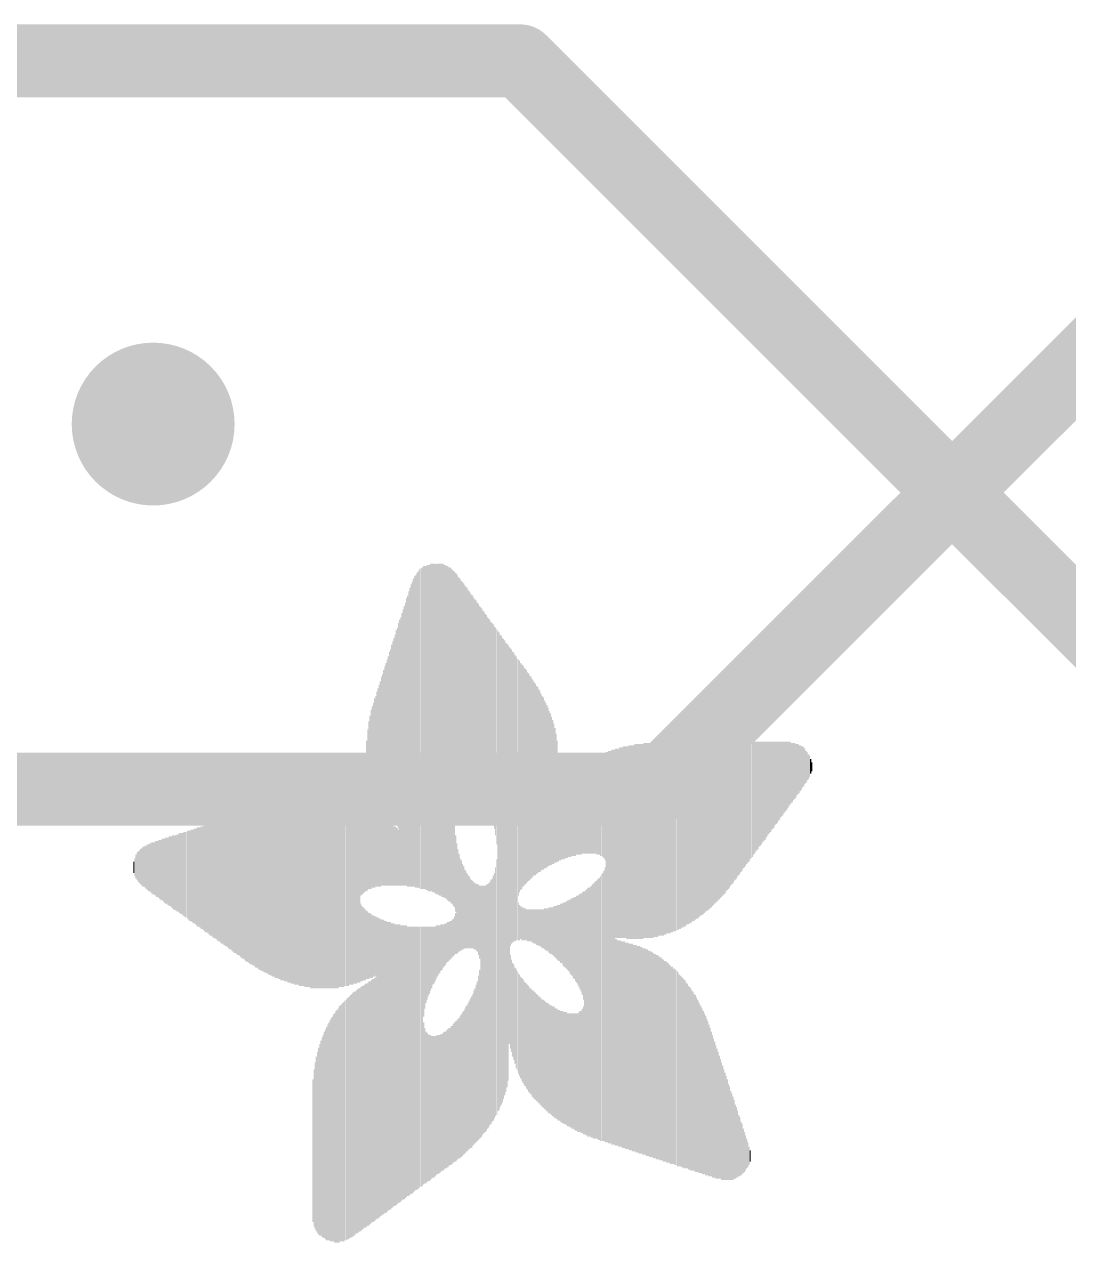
# Model space of a CAD drawing. Extents: x -11.1 to 62.6, y -8.5 to 38.4.
# Drawn here: x 26.46 to 32.27, y 0.52 to 7.3 of the extents above; entities that cross this region are included whole.
import ezdxf

# ---------------------------------------------------------------- set-up
doc = ezdxf.new("R2010")
doc.units = 0
for name, color, linetype in [('1', 12, 'CONTINUOUS'), ('16', 5, 'CONTINUOUS'), ('18', 110, 'CONTINUOUS'), ('21', 40, 'CONTINUOUS')]:
    doc.layers.add(name, color=color, linetype=linetype)

# ---------------------------------------------------------------- blocks, each defined once
blk = doc.blocks.new('RECT')
blk.add_solid([(-0.5, -0.5), (0.5, -0.5), (-0.5, 0.5), (0.5, 0.5)])
blk = doc.blocks.new('ROUNDV')
at = {"const_width": 0.5}
blk.add_lwpolyline([(0, -0.25, 1), (0, 0.25, 1), (0, -0.25)], format="xyb", dxfattribs=at)

msp = doc.modelspace()

# ---------------------------------------------------------------- linework, layer by layer
at = {"layer": '1', "const_width": 0.4064}
for points in [[(23.368, 7.1016), (29.2204, 7.1016)], [(29.2204, 7.1016), (33.274, 3.048)]]:
    msp.add_lwpolyline(points, dxfattribs=at)
at = {"layer": '1', "const_width": 0.2032}
for points in [[(29.2922, 7.1734, 1), (29.1486, 7.0298)], [(29.2204, 7, 1), (29.2204, 7.2032)]]:
    msp.add_lwpolyline(points, format="xyb", dxfattribs=at)
at = {"layer": '16', "const_width": 0.4064}
for points in [[(29.972, 3.048), (33.274, 6.35)], [(6.604, 3.048), (29.972, 3.048)]]:
    msp.add_lwpolyline(points, dxfattribs=at)
at = {"layer": '16', "const_width": 0.2032}
for points in [[(29.9002, 3.1198, 1), (30.0438, 2.9762)], [(29.972, 2.9464, 1), (29.972, 3.1496)]]:
    msp.add_lwpolyline(points, format="xyb", dxfattribs=at)

# ---------------------------------------------------------------- block references
at = {"layer": '18', "xscale": 0.9064, "yscale": 0.9064}
msp.add_blockref('ROUNDV', (27.178, 5.08), dxfattribs=at)
msp.add_blockref('ROUNDV', (27.178, 5.08), dxfattribs=at)
at = {"layer": '21', "rotation": 90}
for p, xscale, yscale in [((28.6639, 3.3845), 1.7843, 0.0064), ((28.6703, 3.3845), 1.7843, 0.0063), ((28.6766, 3.3878), 1.7907, 0.0064), ((28.683, 3.3909), 1.797, 0.0063), ((28.6893, 3.3909), 1.797, 0.0064), ((28.6957, 3.3877), 1.8034, 0.0063), ((28.702, 3.3909), 1.8098, 0.0064), ((28.7084, 3.3878), 1.8161, 0.0063), ((28.7147, 3.3878), 1.8161, 0.0064), ((28.7211, 3.3909), 1.8224, 0.0063), ((28.7274, 3.3909), 1.8224, 0.0064), ((28.7338, 3.3877), 1.8288, 0.0063), ((28.7401, 3.3877), 1.8288, 0.0064), ((28.7465, 3.3845), 1.8351, 0.0063), ((28.7528, 3.3845), 1.8351, 0.0064), ((28.7592, 3.3814), 1.8415, 0.0063), ((28.7655, 3.3814), 1.8415, 0.0064), ((28.7719, 3.3782), 1.8478, 0.0063), ((28.7782, 3.3782), 1.8478, 0.0064), ((28.7846, 3.375), 1.8542, 0.0063), ((28.7909, 3.375), 1.8542, 0.0064), ((28.7973, 3.3687), 1.8542, 0.0063), ((28.8036, 3.3687), 1.8542, 0.0064), ((28.81, 3.3623), 1.8542, 0.0063), ((28.8163, 3.3592), 1.8605, 0.0064), ((28.8227, 3.3528), 1.8606, 0.0063), ((28.829, 3.3528), 1.8606, 0.0064), ((28.8354, 3.3433), 1.8669, 0.0063), ((28.6258, 3.3624), 1.7145, 0.0064), ((28.6322, 3.3687), 1.7272, 0.0063), ((28.6385, 3.3687), 1.7399, 0.0064), ((28.6449, 3.375), 1.7526, 0.0063), ((28.6512, 3.3782), 1.759, 0.0064), ((28.6576, 3.3845), 1.7717, 0.0063), ((28.8417, 3.3401), 1.8606, 0.0064), ((28.8481, 3.3306), 1.8669, 0.0063), ((28.8544, 3.3243), 1.8669, 0.0064), ((28.8608, 3.5846), 1.3335, 0.0063), ((28.8671, 3.5973), 1.2954, 0.0064), ((28.8735, 3.6037), 1.2573, 0.0063), ((28.8798, 3.6068), 1.2382, 0.0064), ((28.8862, 3.6132), 1.2129, 0.0063), ((28.8925, 3.61), 1.1938, 0.0064), ((28.6004, 3.3274), 1.6446, 0.0064), ((28.6068, 3.337), 1.6637, 0.0063), ((28.6131, 3.3465), 1.6827, 0.0064), ((28.6195, 3.3528), 1.6954, 0.0063), ((28.8989, 3.6099), 1.1811, 0.0063), ((28.9052, 3.61), 1.1684, 0.0064), ((28.9116, 3.6068), 1.1494, 0.0063), ((28.9179, 3.6068), 1.1366, 0.0064), ((28.9243, 3.6037), 1.1303, 0.0063), ((28.9306, 3.6005), 1.1113, 0.0064), ((28.937, 3.5973), 1.1049, 0.0063), ((28.9433, 3.5909), 1.0922, 0.0064), ((28.5814, 3.2988), 1.5748, 0.0063), ((28.5877, 3.3115), 1.6002, 0.0064), ((28.5941, 3.3147), 1.6192, 0.0063), ((28.9497, 3.5846), 1.0922, 0.0063), ((28.956, 3.5814), 1.0858, 0.0064), ((28.9624, 3.5751), 1.0731, 0.0063), ((28.9687, 3.5687), 1.0732, 0.0064), ((28.9751, 3.5624), 1.0731, 0.0063), ((28.9814, 3.556), 1.0604, 0.0064), ((28.9878, 3.5497), 1.0605, 0.0063), ((28.556, 3.2576), 1.4923, 0.0063), ((28.5623, 3.2703), 1.5177, 0.0064), ((28.5687, 3.2797), 1.5367, 0.0063), ((28.575, 3.2893), 1.5558, 0.0064), ((28.9941, 3.5402), 1.0541, 0.0064), ((29.0005, 3.5338), 1.0541, 0.0063), ((29.0068, 3.5243), 1.0605, 0.0064), ((29.0132, 3.5148), 1.0541, 0.0063), ((29.0195, 3.5052), 1.0604, 0.0064), ((29.0259, 3.4957), 1.0541, 0.0063), ((29.0322, 3.4862), 1.0605, 0.0064), ((29.0386, 3.4735), 1.0605, 0.0063), ((28.5306, 3.3909), 1.0858, 0.0063), ((28.5369, 3.3941), 1.1049, 0.0064), ((28.5433, 3.4004), 1.143, 0.0063), ((28.5496, 3.2512), 1.4796, 0.0064), ((29.0449, 3.4639), 1.0668, 0.0064), ((29.0513, 3.4513), 1.0795, 0.0063), ((29.0576, 3.4354), 1.0859, 0.0064), ((29.064, 3.4226), 1.0985, 0.0063), ((29.0703, 3.4068), 1.1176, 0.0064), ((29.0767, 3.3909), 1.124, 0.0063), ((29.083, 3.3687), 1.1557, 0.0064), ((29.0894, 3.3401), 1.2002, 0.0063), ((28.5115, 3.3719), 0.9969, 0.0064), ((28.5179, 3.3751), 1.0287, 0.0063), ((28.5242, 3.3814), 1.0541, 0.0064), ((29.0957, 2.5908), 2.6734, 0.0064), ((29.1021, 2.5908), 2.6606, 0.0063), ((29.1084, 2.5939), 2.6289, 0.0064), ((29.1148, 2.5972), 2.6099, 0.0063), ((29.1211, 2.5972), 2.5845, 0.0064), ((29.1275, 2.6035), 2.559, 0.0063), ((29.1338, 2.6099), 2.5337, 0.0064), ((28.4925, 3.3528), 0.9208, 0.0063), ((28.4988, 3.356), 0.9398, 0.0064), ((28.5052, 3.3655), 0.9716, 0.0063), ((29.1402, 2.6131), 2.5019, 0.0063), ((29.1465, 2.6225), 2.4701, 0.0064), ((29.1529, 2.6385), 2.4257, 0.0063), ((29.1592, 2.7337), 2.2098, 0.0064), ((29.1655, 3.0036), 1.6573, 0.0063), ((29.1719, 3.0068), 1.6383, 0.0064), ((29.1783, 3.0036), 1.6193, 0.0063), ((29.1846, 3.0036), 1.6065, 0.0064), ((28.4671, 3.3306), 0.8001, 0.0063), ((28.4734, 3.3338), 0.8319, 0.0064), ((28.4798, 3.3401), 0.8572, 0.0063), ((28.4861, 3.3465), 0.8827, 0.0064), ((29.191, 2.9972), 1.5938, 0.0063), ((29.1973, 2.9972), 1.5812, 0.0064), ((29.2036, 2.9909), 1.5685, 0.0063), ((29.21, 3.1115), 1.3144, 0.0064), ((29.2164, 3.1179), 1.2891, 0.0063), ((29.2227, 3.1179), 1.2637, 0.0064), ((29.2291, 3.1179), 1.2509, 0.0063), ((29.2354, 3.1211), 1.2319, 0.0064), ((28.448, 3.3147), 0.7176, 0.0064), ((28.4544, 3.3179), 0.7366, 0.0063), ((28.4607, 3.3243), 0.7747, 0.0064), ((29.2417, 3.1179), 1.2129, 0.0063), ((29.2481, 3.1179), 1.2001, 0.0064), ((29.2545, 3.1179), 1.1875, 0.0063), ((29.2608, 3.1147), 1.1684, 0.0064), ((29.2672, 3.1147), 1.1557, 0.0063), ((29.2735, 3.1115), 1.1366, 0.0064), ((29.2798, 3.1115), 1.124, 0.0063), ((28.429, 3.302), 0.616, 0.0063), ((28.4353, 3.3052), 0.6477, 0.0064), ((28.4417, 3.3084), 0.6795, 0.0063), ((29.2862, 3.1084), 1.1049, 0.0064), ((29.2926, 3.1083), 1.0922, 0.0063), ((29.2989, 3.1052), 1.0731, 0.0064), ((29.3053, 3.102), 1.0668, 0.0063), ((29.3116, 3.0988), 1.0478, 0.0064), ((29.3179, 3.0988), 1.035, 0.0063), ((29.3243, 3.0956), 1.016, 0.0064), ((28.4036, 3.2893), 0.4762, 0.0063), ((28.4099, 3.2925), 0.5207, 0.0064), ((28.4163, 3.2925), 0.5461, 0.0063), ((28.4226, 3.2957), 0.5905, 0.0064), ((29.3307, 3.0893), 1.0033, 0.0063), ((29.337, 3.0861), 0.9842, 0.0064), ((29.3434, 3.0829), 0.9652, 0.0063), ((29.3497, 3.0798), 0.9589, 0.0064), ((29.356, 3.0734), 0.9334, 0.0063), ((29.3624, 3.0671), 0.9207, 0.0064), ((28.3909, 3.2861), 0.4064, 0.0063), ((28.3972, 3.2862), 0.4445, 0.0064), ((29.3688, 3.2449), 0.5397, 0.0063), ((29.3751, 3.2449), 0.5143, 0.0064), ((29.3815, 3.2417), 0.4826, 0.0063), ((29.3878, 3.2449), 0.4509, 0.0064), ((28.3782, 3.2797), 0.2921, 0.0063), ((28.3845, 3.283), 0.3493, 0.0064), ((29.3941, 3.2449), 0.4127, 0.0063), ((29.4005, 3.2449), 0.3747, 0.0064), ((29.4069, 3.2449), 0.3365, 0.0063), ((28.3718, 3.2766), 0.2096, 0.0064), ((29.4132, 3.2417), 0.2921, 0.0064), ((29.4196, 3.2385), 0.235, 0.0063), ((28.3655, 3.2734), 0.0889, 0.0063), ((29.4259, 3.2385), 0.1588, 0.0064), ((29.7117, 2.1685), 2.1844, 0.0063), ((29.718, 2.1685), 2.1844, 0.0064), ((29.7244, 2.1685), 2.1844, 0.0063), ((29.7307, 2.1686), 2.1971, 0.0064), ((29.737, 2.1686), 2.1971, 0.0063), ((29.7434, 2.1686), 2.1971, 0.0064), ((29.7498, 2.7464), 1.0541, 0.0063), ((29.7561, 2.7464), 1.0541, 0.0064), ((29.7625, 2.7464), 1.0541, 0.0063), ((29.7688, 2.7464), 1.0541, 0.0064), ((29.7752, 2.7496), 1.0605, 0.0063), ((29.7815, 2.7496), 1.0605, 0.0064), ((29.7879, 2.7496), 1.0605, 0.0063), ((29.7942, 2.7527), 1.0668, 0.0064), ((29.8006, 2.7527), 1.0668, 0.0063), ((29.8069, 2.7527), 1.0668, 0.0064), ((29.8133, 2.7496), 1.0731, 0.0063), ((29.8196, 2.7496), 1.0731, 0.0064), ((29.826, 2.7528), 1.0795, 0.0063), ((29.8323, 2.7528), 1.0795, 0.0064), ((29.8387, 2.7528), 1.0795, 0.0063), ((29.845, 2.7528), 1.0795, 0.0064), ((29.8514, 2.7528), 1.0795, 0.0063), ((29.8577, 2.7559), 1.0858, 0.0064), ((29.8641, 2.7559), 1.0858, 0.0063), ((29.8704, 2.7559), 1.0858, 0.0064), ((29.8768, 2.7559), 1.0858, 0.0063), ((29.8831, 2.7559), 1.0858, 0.0064), ((29.8895, 2.7559), 1.0858, 0.0063), ((29.8958, 2.7559), 1.0858, 0.0064), ((29.9022, 2.7559), 1.0858, 0.0063), ((29.9085, 2.7623), 1.0859, 0.0064), ((29.9149, 2.7623), 1.0859, 0.0063), ((29.9212, 2.7623), 1.0859, 0.0064), ((29.9276, 2.7623), 1.0859, 0.0063), ((29.9339, 2.7623), 1.0859, 0.0064), ((29.9403, 2.7623), 1.0859, 0.0063), ((29.9466, 2.7623), 1.0859, 0.0064), ((29.953, 2.7623), 1.0859, 0.0063), ((29.9593, 2.7623), 1.0859, 0.0064), ((29.9657, 2.7654), 1.0795, 0.0063), ((29.972, 2.7654), 1.0795, 0.0064), ((29.9784, 2.7686), 1.0858, 0.0063), ((29.9847, 2.7686), 1.0858, 0.0064), ((29.9911, 2.7717), 1.0795, 0.0063), ((29.9974, 2.7717), 1.0795, 0.0064), ((30.0038, 2.7717), 1.0795, 0.0063), ((30.0101, 2.7717), 1.0795, 0.0064), ((30.0165, 2.7717), 1.0795, 0.0063), ((30.0228, 2.775), 1.0731, 0.0064), ((30.0292, 2.775), 1.0731, 0.0063), ((30.0355, 2.7781), 1.0668, 0.0064), ((30.0419, 2.7781), 1.0668, 0.0063), ((30.0482, 2.7781), 1.0668, 0.0064), ((30.0546, 2.7781), 1.0668, 0.0063), ((30.0609, 2.7813), 1.0604, 0.0064), ((30.0673, 2.7813), 1.0604, 0.0063), ((30.0736, 2.7845), 1.0541, 0.0064), ((30.08, 2.7845), 1.0541, 0.0063), ((30.0863, 2.7845), 1.0541, 0.0064), ((30.0927, 2.7877), 1.0477, 0.0063), ((30.099, 2.7877), 1.0477, 0.0064), ((30.1054, 2.7908), 1.0414, 0.0063), ((30.1117, 2.7908), 1.0414, 0.0064), ((30.1181, 2.794), 1.035, 0.0063), ((30.1244, 2.794), 1.035, 0.0064), ((30.1308, 2.7972), 1.0287, 0.0063), ((30.1371, 2.7972), 1.0287, 0.0064), ((30.1435, 2.8004), 1.0223, 0.0063), ((30.1498, 2.8035), 1.016, 0.0064), ((30.1562, 2.8035), 1.016, 0.0063), ((30.1625, 2.8067), 1.0096, 0.0064), ((30.1689, 2.8067), 1.0096, 0.0063), ((30.1752, 2.8098), 1.0033, 0.0064), ((30.1816, 2.8131), 0.9969, 0.0063), ((30.1879, 2.8131), 0.9969, 0.0064), ((30.1943, 2.8162), 0.9906, 0.0063), ((30.2006, 2.8194), 0.9842, 0.0064), ((30.207, 2.8194), 0.9842, 0.0063), ((30.2133, 2.8226), 0.9779, 0.0064), ((30.2197, 2.8258), 0.9715, 0.0063), ((30.226, 2.8289), 0.9652, 0.0064), ((30.2324, 2.8289), 0.9652, 0.0063), ((30.2387, 2.8321), 0.9588, 0.0064), ((30.2451, 2.8353), 0.9525, 0.0063), ((30.2514, 2.8384), 0.9461, 0.0064), ((30.2578, 2.8416), 0.9398, 0.0063), ((30.2641, 2.8416), 0.9398, 0.0064), ((30.2705, 2.8448), 0.9334, 0.0063), ((30.2768, 2.8479), 0.9271, 0.0064), ((30.2832, 2.8512), 0.9207, 0.0063), ((30.2895, 2.8543), 0.9144, 0.0064), ((30.2959, 2.8575), 0.908, 0.0063), ((30.3022, 2.8607), 0.9017, 0.0064), ((30.3086, 2.8639), 0.8953, 0.0063), ((30.3149, 2.867), 0.889, 0.0064), ((30.3213, 2.8702), 0.8826, 0.0063), ((30.3276, 2.8734), 0.8763, 0.0064), ((30.334, 2.8765), 0.8699, 0.0063), ((30.3403, 2.8797), 0.8636, 0.0064), ((30.3467, 2.8829), 0.8572, 0.0063), ((30.353, 2.8861), 0.8509, 0.0064), ((30.3594, 2.8893), 0.8445, 0.0063), ((30.3657, 2.8956), 0.8318, 0.0064), ((30.3721, 2.8988), 0.8255, 0.0063), ((30.3784, 2.902), 0.8191, 0.0064), ((30.3848, 2.9051), 0.8128, 0.0063), ((30.3911, 2.9115), 0.8001, 0.0064), ((30.3975, 2.9146), 0.7937, 0.0063), ((30.4038, 2.9178), 0.7874, 0.0064), ((30.4102, 2.9242), 0.7747, 0.0063), ((30.4165, 2.9274), 0.7683, 0.0064), ((30.4229, 2.9305), 0.762, 0.0063), ((30.4292, 2.9369), 0.7493, 0.0064), ((30.4356, 2.9401), 0.7429, 0.0063), ((30.4419, 2.9432), 0.7366, 0.0064), ((30.4483, 2.9496), 0.7239, 0.0063), ((30.4546, 2.9527), 0.7175, 0.0064), ((30.461, 2.9591), 0.7048, 0.0063), ((30.4673, 2.9623), 0.6985, 0.0064), ((30.4737, 2.9655), 0.6921, 0.0063), ((30.48, 2.9718), 0.6794, 0.0064), ((30.4864, 2.975), 0.6731, 0.0063), ((30.4927, 2.9782), 0.6667, 0.0064), ((30.4991, 2.9845), 0.654, 0.0063), ((30.5054, 2.9877), 0.6477, 0.0064), ((30.5118, 2.9909), 0.6413, 0.0063), ((30.5181, 2.9972), 0.6286, 0.0064), ((30.5245, 3.0004), 0.6223, 0.0063), ((30.5308, 3.0067), 0.6096, 0.0064), ((30.5372, 3.0099), 0.6032, 0.0063), ((30.5435, 3.0131), 0.5969, 0.0064), ((30.5499, 3.0194), 0.5842, 0.0063), ((30.5562, 3.0226), 0.5778, 0.0064), ((30.5626, 3.0257), 0.5715, 0.0063), ((30.5689, 3.0321), 0.5588, 0.0064), ((30.5753, 3.0353), 0.5524, 0.0063), ((30.5816, 3.0385), 0.5461, 0.0064), ((30.588, 3.0448), 0.5334, 0.0063), ((30.5943, 3.048), 0.527, 0.0064), ((30.6007, 3.0544), 0.5143, 0.0063), ((30.607, 3.0575), 0.508, 0.0064), ((30.6134, 3.0607), 0.5016, 0.0063), ((30.6197, 3.0671), 0.4889, 0.0064), ((30.6261, 3.0702), 0.4826, 0.0063), ((30.6324, 3.0734), 0.4762, 0.0064), ((30.6388, 3.0798), 0.4635, 0.0063), ((30.6451, 3.0829), 0.4572, 0.0064), ((30.6515, 3.0861), 0.4508, 0.0063), ((30.6578, 3.0925), 0.4381, 0.0064), ((30.6642, 3.0956), 0.4318, 0.0063), ((30.6705, 3.1019), 0.4191, 0.0064), ((30.6769, 3.1052), 0.4127, 0.0063), ((30.6832, 3.1083), 0.4064, 0.0064), ((30.6896, 3.1147), 0.3937, 0.0063), ((30.6959, 3.1179), 0.3873, 0.0064), ((30.7023, 3.121), 0.381, 0.0063), ((30.7086, 3.1274), 0.3683, 0.0064), ((30.715, 3.1305), 0.3619, 0.0063), ((30.7213, 3.1369), 0.3492, 0.0064), ((30.7277, 3.1369), 0.3366, 0.0063), ((30.734, 3.1401), 0.3302, 0.0064), ((30.7404, 3.1465), 0.3175, 0.0063), ((30.7467, 3.1496), 0.3112, 0.0064), ((30.7531, 3.1496), 0.2984, 0.0063), ((30.7594, 3.156), 0.2857, 0.0064), ((30.7658, 3.1591), 0.2794, 0.0063), ((30.7721, 3.1592), 0.2667, 0.0064), ((30.7785, 3.1655), 0.254, 0.0063), ((30.7848, 3.1655), 0.2413, 0.0064), ((30.7912, 3.1718), 0.2286, 0.0063), ((30.7975, 3.1719), 0.2159, 0.0064), ((30.8039, 3.175), 0.1968, 0.0063), ((30.8102, 3.1718), 0.1778, 0.0064), ((29.572, 2.9401), 0.5017, 0.0063), ((29.5783, 2.9401), 0.5017, 0.0064), ((29.5846, 2.9432), 0.508, 0.0063), ((29.591, 2.9432), 0.508, 0.0064), ((29.5974, 2.9464), 0.5144, 0.0063), ((29.6037, 2.9496), 0.5207, 0.0064), ((29.6101, 2.9496), 0.5207, 0.0063), ((29.6164, 2.9527), 0.5271, 0.0064), ((29.6227, 2.9527), 0.5271, 0.0063), ((29.6291, 2.9559), 0.5334, 0.0064), ((29.6355, 2.9559), 0.5334, 0.0063), ((29.6418, 2.9591), 0.5398, 0.0064), ((29.6482, 2.956), 0.5461, 0.0063), ((29.6545, 2.9591), 0.5524, 0.0064), ((29.6608, 2.9591), 0.5524, 0.0063), ((29.6672, 2.9591), 0.5652, 0.0064), ((29.6736, 2.9591), 0.5652, 0.0063), ((29.6799, 2.9591), 0.5778, 0.0064), ((29.6863, 2.9559), 0.5842, 0.0063), ((29.6926, 2.9496), 0.5969, 0.0064), ((29.6989, 2.1686), 2.1717, 0.0063), ((29.7053, 2.1686), 2.1717, 0.0064), ((30.8166, 3.175), 0.1588, 0.0063), ((30.8229, 3.1719), 0.1397, 0.0064), ((30.8293, 3.175), 0.1206, 0.0063), ((30.8356, 3.175), 0.0826, 0.0064), ((30.842, 3.1718), 0.0508, 0.0063), ((29.4894, 2.8956), 0.4508, 0.0064), ((29.4958, 2.8988), 0.4572, 0.0063), ((29.5021, 2.902), 0.4635, 0.0064), ((29.5084, 2.9083), 0.4636, 0.0063), ((29.5148, 2.9115), 0.4699, 0.0064), ((29.5212, 2.9115), 0.4699, 0.0063), ((29.5275, 2.9146), 0.4763, 0.0064), ((29.5339, 2.921), 0.4762, 0.0063), ((29.5402, 2.9242), 0.4826, 0.0064), ((29.5465, 2.9274), 0.4889, 0.0063), ((29.5529, 2.9274), 0.4889, 0.0064), ((29.5593, 2.9306), 0.4953, 0.0063), ((29.5656, 2.9369), 0.4953, 0.0064), ((29.4386, 2.8543), 0.4064, 0.0064), ((29.445, 2.8607), 0.4191, 0.0063), ((29.4513, 2.8671), 0.4191, 0.0064), ((29.4577, 2.8702), 0.4254, 0.0063), ((29.464, 2.8734), 0.4318, 0.0064), ((29.4703, 2.8829), 0.4382, 0.0063), ((29.4767, 2.8861), 0.4445, 0.0064), ((29.4831, 2.8893), 0.4509, 0.0063), ((27.9146, 2.4829), 1.0097, 0.0064), ((27.921, 2.4829), 1.0097, 0.0063), ((27.9273, 2.4797), 1.016, 0.0064), ((27.9337, 2.4797), 1.016, 0.0063), ((27.94, 2.4797), 1.016, 0.0064), ((27.9464, 2.4796), 1.0287, 0.0063), ((27.9527, 2.4796), 1.0287, 0.0064), ((27.9591, 2.4796), 1.0287, 0.0063), ((27.9654, 2.4765), 1.035, 0.0064), ((27.9718, 2.4765), 1.035, 0.0063), ((27.9781, 2.4765), 1.035, 0.0064), ((27.9845, 2.4797), 1.0414, 0.0063), ((27.9908, 2.4765), 1.0478, 0.0064), ((27.9972, 2.4765), 1.0478, 0.0063), ((28.0035, 2.4765), 1.0478, 0.0064), ((28.0099, 2.4765), 1.0478, 0.0063), ((28.0162, 2.4765), 1.0478, 0.0064), ((28.0226, 2.4733), 1.0541, 0.0063), ((28.0289, 2.4733), 1.0541, 0.0064), ((28.0353, 2.4733), 1.0541, 0.0063), ((28.0416, 2.4733), 1.0541, 0.0064), ((28.048, 2.4733), 1.0541, 0.0063), ((28.0543, 2.4733), 1.0668, 0.0064), ((28.0607, 2.4733), 1.0668, 0.0063), ((28.067, 2.4733), 1.0668, 0.0064), ((28.0734, 2.4733), 1.0668, 0.0063), ((28.0797, 2.4733), 1.0668, 0.0064), ((28.0861, 2.4733), 1.0668, 0.0063), ((28.0924, 2.4733), 1.0668, 0.0064), ((28.0988, 2.4733), 1.0668, 0.0063), ((28.1051, 2.4733), 1.0668, 0.0064), ((28.1115, 2.4733), 1.0668, 0.0063), ((28.1178, 2.4733), 1.0668, 0.0064), ((28.1242, 2.4733), 1.0668, 0.0063), ((28.1305, 2.4733), 1.0668, 0.0064), ((28.1369, 2.4733), 1.0668, 0.0063), ((28.1432, 2.4702), 1.0605, 0.0064), ((28.1496, 2.4702), 1.0605, 0.0063), ((28.1559, 2.4702), 1.0605, 0.0064), ((28.1623, 2.4702), 1.0605, 0.0063), ((28.1686, 2.4702), 1.0605, 0.0064), ((28.175, 2.4702), 1.0605, 0.0063), ((28.1813, 2.4702), 1.0605, 0.0064), ((28.1877, 2.4702), 1.0605, 0.0063), ((28.194, 2.4702), 1.0605, 0.0064), ((28.2004, 2.4702), 1.0605, 0.0063), ((28.2067, 2.467), 1.0541, 0.0064), ((28.2131, 2.4702), 1.0477, 0.0063), ((28.2194, 2.4702), 1.0477, 0.0064), ((28.2258, 2.4702), 1.0477, 0.0063), ((28.2321, 2.4702), 1.0477, 0.0064), ((28.2385, 2.467), 1.0414, 0.0063), ((28.2448, 2.4702), 1.0351, 0.0064), ((28.2512, 2.4702), 1.0351, 0.0063), ((28.2575, 2.4702), 1.0351, 0.0064), ((29.3878, 2.8067), 0.362, 0.0064), ((29.3941, 2.8098), 0.3683, 0.0063), ((29.4005, 2.8194), 0.3746, 0.0064), ((29.4069, 2.8226), 0.381, 0.0063), ((29.4132, 2.8321), 0.3874, 0.0064), ((29.4196, 2.8353), 0.3937, 0.0063), ((29.4259, 2.8417), 0.3937, 0.0064), ((29.4322, 2.848), 0.4064, 0.0063), ((27.686, 2.5083), 0.8191, 0.0064), ((27.6924, 2.5051), 0.8255, 0.0063), ((27.6987, 2.5019), 0.8318, 0.0064), ((27.705, 2.5051), 0.8382, 0.0063), ((27.7114, 2.5019), 0.8446, 0.0064), ((27.7178, 2.4988), 0.8509, 0.0063), ((27.7241, 2.5019), 0.8572, 0.0064), ((27.7305, 2.4987), 0.8636, 0.0063), ((27.7368, 2.4987), 0.8636, 0.0064), ((27.7431, 2.4988), 0.8763, 0.0063), ((27.7495, 2.4956), 0.8827, 0.0064), ((27.7559, 2.4956), 0.8827, 0.0063), ((27.7622, 2.4956), 0.8953, 0.0064), ((27.7686, 2.4924), 0.9017, 0.0063), ((27.7749, 2.4924), 0.9017, 0.0064), ((27.7813, 2.4924), 0.9144, 0.0063), ((27.7876, 2.4924), 0.9144, 0.0064), ((27.794, 2.4892), 0.9208, 0.0063), ((27.8003, 2.4924), 0.9271, 0.0064), ((27.8067, 2.4892), 0.9334, 0.0063), ((27.813, 2.4892), 0.9334, 0.0064), ((27.8194, 2.486), 0.9398, 0.0063), ((27.8257, 2.4892), 0.9462, 0.0064), ((27.8321, 2.4861), 0.9525, 0.0063), ((27.8384, 2.4892), 0.9588, 0.0064), ((27.8448, 2.486), 0.9652, 0.0063), ((27.8511, 2.486), 0.9652, 0.0064), ((27.8575, 2.4829), 0.9715, 0.0063), ((27.8638, 2.4861), 0.9779, 0.0064), ((27.8702, 2.4861), 0.9779, 0.0063), ((27.8765, 2.4829), 0.9843, 0.0064), ((27.8829, 2.486), 0.9906, 0.0063), ((27.8892, 2.4829), 0.9969, 0.0064), ((27.8956, 2.4829), 0.9969, 0.0063), ((27.9019, 2.4829), 0.9969, 0.0064), ((27.9083, 2.4796), 1.0033, 0.0063), ((28.2639, 2.467), 1.0287, 0.0063), ((28.2702, 2.4702), 1.0223, 0.0064), ((28.2766, 2.4702), 1.0223, 0.0063), ((28.2829, 2.4702), 1.0223, 0.0064), ((28.2893, 2.467), 1.016, 0.0063), ((28.2956, 2.4702), 1.0097, 0.0064), ((28.302, 2.4702), 1.0097, 0.0063), ((28.3083, 2.467), 1.0033, 0.0064), ((28.3147, 2.4702), 0.9969, 0.0063), ((28.321, 2.4702), 0.9969, 0.0064), ((28.3274, 2.467), 0.9906, 0.0063), ((28.3337, 2.7083), 0.508, 0.0064), ((28.3401, 2.7083), 0.4953, 0.0063), ((28.3464, 2.7115), 0.4889, 0.0064), ((28.3528, 2.7146), 0.4826, 0.0063), ((28.3591, 2.7147), 0.4699, 0.0064), ((28.3655, 2.7147), 0.4699, 0.0063), ((28.3718, 2.7146), 0.4572, 0.0064), ((28.3782, 2.7178), 0.4508, 0.0063), ((28.3845, 2.7147), 0.4445, 0.0064), ((28.3909, 2.7147), 0.4445, 0.0063), ((28.3972, 2.7146), 0.4318, 0.0064), ((28.4036, 2.7146), 0.4318, 0.0063), ((28.4099, 2.7115), 0.4255, 0.0064), ((28.4163, 2.7115), 0.4127, 0.0063), ((28.4226, 2.7115), 0.4127, 0.0064), ((29.3688, 2.7845), 0.3429, 0.0063), ((29.3751, 2.7909), 0.3429, 0.0064), ((29.3815, 2.7972), 0.3556, 0.0063), ((27.4638, 2.5527), 0.5906, 0.0063), ((27.4828, 2.5495), 0.6096, 0.0064), ((27.4892, 2.5464), 0.6159, 0.0063), ((27.4955, 2.5432), 0.6223, 0.0064), ((27.5019, 2.5464), 0.6287, 0.0063), ((27.5082, 2.5432), 0.635, 0.0064), ((27.5145, 2.54), 0.6414, 0.0063), ((27.5209, 2.54), 0.6414, 0.0064), ((27.5273, 2.54), 0.654, 0.0063), ((27.5336, 2.5368), 0.6604, 0.0064), ((27.54, 2.5337), 0.6667, 0.0063), ((27.5463, 2.5369), 0.6731, 0.0064), ((27.5526, 2.5337), 0.6795, 0.0063), ((27.559, 2.5305), 0.6858, 0.0064), ((27.5654, 2.5337), 0.6921, 0.0063), ((27.5717, 2.5305), 0.6985, 0.0064), ((27.5781, 2.5273), 0.7048, 0.0063), ((27.5844, 2.5305), 0.7112, 0.0064), ((27.5907, 2.5273), 0.7176, 0.0063), ((27.5971, 2.5242), 0.7239, 0.0064), ((27.6035, 2.5241), 0.7366, 0.0063), ((27.6098, 2.5241), 0.7366, 0.0064), ((27.6162, 2.521), 0.7429, 0.0063), ((27.6225, 2.521), 0.7557, 0.0064), ((27.6288, 2.5178), 0.762, 0.0063), ((27.6352, 2.5178), 0.762, 0.0064), ((27.6416, 2.5146), 0.7684, 0.0063), ((27.6479, 2.5146), 0.781, 0.0064), ((27.6543, 2.5146), 0.781, 0.0063), ((27.6606, 2.5146), 0.7938, 0.0064), ((27.6669, 2.5114), 0.8001, 0.0063), ((27.6733, 2.5083), 0.8065, 0.0064), ((27.6797, 2.5083), 0.8065, 0.0063), ((28.429, 2.7083), 0.4064, 0.0063), ((28.4353, 2.7051), 0.4, 0.0064), ((28.4417, 2.7051), 0.4, 0.0063), ((28.448, 2.7051), 0.3874, 0.0064), ((28.4544, 2.7019), 0.381, 0.0063), ((28.4607, 2.6987), 0.3747, 0.0064), ((28.4671, 2.6987), 0.3747, 0.0063), ((28.4734, 2.6956), 0.3683, 0.0064), ((28.4798, 2.6924), 0.362, 0.0063), ((28.4861, 2.6892), 0.3556, 0.0064), ((28.4925, 2.6892), 0.3556, 0.0063), ((28.4988, 2.6861), 0.3493, 0.0064), ((28.5052, 2.6829), 0.3429, 0.0063), ((28.5115, 2.6797), 0.3366, 0.0064), ((27.2669, 2.5908), 0.3874, 0.0064), ((27.2733, 2.5908), 0.3874, 0.0063), ((27.2796, 2.5877), 0.3937, 0.0064), ((27.2859, 2.5876), 0.4064, 0.0063), ((27.2923, 2.5844), 0.4127, 0.0064), ((27.2987, 2.5844), 0.4127, 0.0063), ((27.305, 2.5813), 0.4191, 0.0064), ((27.3114, 2.5813), 0.4318, 0.0063), ((27.3177, 2.5813), 0.4318, 0.0064), ((27.324, 2.5813), 0.4445, 0.0063), ((27.3304, 2.5781), 0.4508, 0.0064), ((27.3368, 2.5781), 0.4508, 0.0063), ((27.3431, 2.5749), 0.4572, 0.0064), ((27.3495, 2.575), 0.4699, 0.0063), ((27.3558, 2.5718), 0.4763, 0.0064), ((27.3621, 2.5718), 0.4763, 0.0063), ((27.3685, 2.5718), 0.4889, 0.0064), ((27.3749, 2.5686), 0.4953, 0.0063), ((27.3812, 2.5654), 0.5016, 0.0064), ((27.3876, 2.5686), 0.508, 0.0063), ((27.3939, 2.5654), 0.5144, 0.0064), ((27.4002, 2.5623), 0.5207, 0.0063), ((27.4066, 2.5654), 0.527, 0.0064), ((27.413, 2.5622), 0.5334, 0.0063), ((27.4193, 2.5591), 0.5397, 0.0064), ((27.4257, 2.5591), 0.5525, 0.0063), ((27.432, 2.5591), 0.5525, 0.0064), ((27.4383, 2.5559), 0.5588, 0.0063), ((27.4447, 2.5558), 0.5715, 0.0064), ((27.4511, 2.5558), 0.5715, 0.0063), ((27.4574, 2.5527), 0.5778, 0.0064), ((27.4701, 2.5495), 0.5969, 0.0064), ((27.4764, 2.5495), 0.5969, 0.0063), ((28.5179, 2.6765), 0.3302, 0.0063), ((28.5242, 2.6765), 0.3302, 0.0064), ((28.5306, 2.6734), 0.3239, 0.0063), ((28.5369, 2.6702), 0.3175, 0.0064), ((28.5433, 2.667), 0.3112, 0.0063), ((28.8608, 2.5781), 0.4254, 0.0063), ((27.1082, 2.6162), 0.1968, 0.0063), ((27.1145, 2.6162), 0.2096, 0.0064), ((27.1209, 2.6162), 0.2222, 0.0063), ((27.1272, 2.6162), 0.2222, 0.0064), ((27.1335, 2.6162), 0.235, 0.0063), ((27.1399, 2.6131), 0.2413, 0.0064), ((27.1463, 2.613), 0.254, 0.0063), ((27.1526, 2.6099), 0.2603, 0.0064), ((27.159, 2.6131), 0.2667, 0.0063), ((27.1653, 2.6099), 0.2731, 0.0064), ((27.1716, 2.6099), 0.2857, 0.0063), ((27.178, 2.6067), 0.2921, 0.0064), ((27.1844, 2.6067), 0.2921, 0.0063), ((27.1907, 2.6067), 0.3048, 0.0064), ((27.1971, 2.6035), 0.3112, 0.0063), ((27.2034, 2.6035), 0.3112, 0.0064), ((27.2097, 2.6035), 0.3238, 0.0063), ((27.2161, 2.6003), 0.3302, 0.0064), ((27.2225, 2.5972), 0.3365, 0.0063), ((27.2288, 2.6004), 0.3429, 0.0064), ((27.2352, 2.5972), 0.3493, 0.0063), ((27.2415, 2.594), 0.3556, 0.0064), ((27.2478, 2.5939), 0.3683, 0.0063), ((27.2542, 2.5939), 0.3683, 0.0064), ((27.2606, 2.5908), 0.3746, 0.0063), ((28.8671, 2.4384), 0.616, 0.0064), ((28.8735, 2.4257), 0.5778, 0.0063), ((27.0701, 2.6131), 0.0635, 0.0063), ((27.0764, 2.613), 0.1016, 0.0064), ((27.0828, 2.6162), 0.1334, 0.0063), ((27.0891, 2.6194), 0.1524, 0.0064), ((27.0954, 2.6162), 0.1714, 0.0063), ((27.1018, 2.6162), 0.1842, 0.0064), ((28.8798, 2.4162), 0.5461, 0.0064), ((28.8862, 2.4066), 0.5143, 0.0063), ((28.8925, 2.4003), 0.5016, 0.0064), ((29.0894, 1.9463), 1.4224, 0.0063), ((28.8989, 2.394), 0.4763, 0.0063), ((28.9052, 2.3876), 0.4636, 0.0064), ((28.9116, 2.3813), 0.4381, 0.0063), ((28.9179, 2.3781), 0.4318, 0.0064), ((28.9243, 2.3718), 0.4191, 0.0063), ((29.0767, 1.8987), 1.3653, 0.0063), ((29.083, 1.9209), 1.3843, 0.0064), ((29.6799, 1.8352), 1.4923, 0.0064), ((29.6863, 1.8415), 1.505, 0.0063), ((29.6926, 1.8478), 1.5303, 0.0064), ((28.9306, 2.3654), 0.4064, 0.0064), ((28.937, 2.3622), 0.4, 0.0063), ((28.9433, 2.3559), 0.3873, 0.0064), ((28.9497, 2.3527), 0.381, 0.0063), ((28.956, 2.3495), 0.3746, 0.0064), ((28.9624, 2.3432), 0.3747, 0.0063), ((28.9687, 2.3399), 0.3683, 0.0064), ((28.9751, 2.3368), 0.3746, 0.0063), ((28.9814, 2.3304), 0.3747, 0.0064), ((28.9878, 2.321), 0.3937, 0.0063), ((28.9941, 2.3082), 0.4064, 0.0064), ((29.0005, 1.8098), 1.4033, 0.0063), ((29.0068, 1.8129), 1.397, 0.0064), ((29.0132, 1.8193), 1.3843, 0.0063), ((29.0195, 1.8225), 1.3779, 0.0064), ((29.0259, 1.8256), 1.3716, 0.0063), ((29.0322, 1.832), 1.3716, 0.0064), ((29.0386, 1.8384), 1.3589, 0.0063), ((29.0449, 1.8447), 1.3589, 0.0064), ((29.0513, 1.8542), 1.3526, 0.0063), ((29.0576, 1.8638), 1.3589, 0.0064), ((29.064, 1.8733), 1.3525, 0.0063), ((29.0703, 1.886), 1.3653, 0.0064), ((29.6164, 1.8098), 1.4033, 0.0064), ((29.6227, 1.813), 1.4097, 0.0063), ((29.6291, 1.8129), 1.4224, 0.0064), ((29.6355, 1.8161), 1.4288, 0.0063), ((29.6418, 1.8193), 1.4351, 0.0064), ((29.6482, 1.8225), 1.4415, 0.0063), ((29.6545, 1.8225), 1.4541, 0.0064), ((29.6608, 1.8256), 1.4605, 0.0063), ((29.6672, 1.8256), 1.4732, 0.0064), ((29.6736, 1.832), 1.4859, 0.0063), ((29.5084, 2.2257), 0.4318, 0.0063), ((29.5148, 2.2193), 0.4445, 0.0064), ((29.5212, 2.2193), 0.4572, 0.0063), ((29.5275, 2.213), 0.4699, 0.0064), ((29.5339, 2.213), 0.4826, 0.0063), ((29.5402, 2.2067), 0.4953, 0.0064), ((29.5465, 2.2035), 0.5143, 0.0063), ((29.5529, 2.2003), 0.5334, 0.0064), ((29.5593, 2.194), 0.5461, 0.0063), ((29.5656, 2.1875), 0.5715, 0.0064), ((29.572, 2.1781), 0.6033, 0.0063), ((29.5783, 1.8034), 1.3526, 0.0064), ((29.5846, 1.8034), 1.3652, 0.0063), ((29.591, 1.8066), 1.3716, 0.0064), ((29.5974, 1.8066), 1.3843, 0.0063), ((29.6037, 1.8066), 1.3843, 0.0064), ((29.6101, 1.8098), 1.3907, 0.0063), ((28.3337, 2.1939), 0.4318, 0.0064), ((28.3401, 2.1875), 0.4191, 0.0063), ((28.3464, 2.1876), 0.4064, 0.0064), ((28.3528, 2.1844), 0.4, 0.0063), ((28.3591, 2.1812), 0.3937, 0.0064), ((29.21, 2.3114), 0.2096, 0.0064), ((29.2164, 2.3051), 0.1969, 0.0063), ((29.2227, 2.3051), 0.1841, 0.0064), ((29.2291, 2.2987), 0.1842, 0.0063), ((29.2354, 2.2987), 0.1842, 0.0064), ((29.2417, 2.2955), 0.1778, 0.0063), ((29.2481, 2.2955), 0.1778, 0.0064), ((29.2545, 2.2924), 0.1715, 0.0063), ((29.2608, 2.2892), 0.1778, 0.0064), ((29.2672, 2.2892), 0.1778, 0.0063), ((29.2735, 2.2892), 0.1778, 0.0064), ((29.2798, 2.2892), 0.1778, 0.0063), ((29.2862, 2.286), 0.1842, 0.0064), ((29.2926, 2.286), 0.1842, 0.0063), ((29.2989, 2.2829), 0.1905, 0.0064), ((29.3053, 2.2829), 0.1905, 0.0063), ((29.3116, 2.2797), 0.1969, 0.0064), ((29.3179, 2.2797), 0.1969, 0.0063), ((29.3243, 2.2765), 0.2032, 0.0064), ((29.3307, 2.2765), 0.2032, 0.0063), ((29.337, 2.2733), 0.2096, 0.0064), ((29.3434, 2.2702), 0.2159, 0.0063), ((29.3497, 2.2702), 0.2159, 0.0064), ((29.356, 2.2701), 0.2286, 0.0063), ((29.3624, 2.267), 0.2349, 0.0064), ((29.3688, 2.267), 0.2349, 0.0063), ((29.3751, 2.2637), 0.2413, 0.0064), ((29.3815, 2.2638), 0.254, 0.0063), ((29.3878, 2.2606), 0.2604, 0.0064), ((29.3941, 2.2606), 0.2604, 0.0063), ((29.4005, 2.2574), 0.2667, 0.0064), ((29.4069, 2.2574), 0.2794, 0.0063), ((29.4132, 2.2543), 0.2857, 0.0064), ((29.4196, 2.2511), 0.2921, 0.0063), ((29.4259, 2.2511), 0.3048, 0.0064), ((29.4322, 2.2479), 0.3112, 0.0063), ((29.4386, 2.2479), 0.3112, 0.0064), ((29.445, 2.2447), 0.3302, 0.0063), ((29.4513, 2.2447), 0.3302, 0.0064), ((29.4577, 2.2416), 0.3493, 0.0063), ((29.464, 2.2384), 0.3556, 0.0064), ((29.4703, 2.2384), 0.3683, 0.0063), ((29.4767, 2.2352), 0.3746, 0.0064), ((29.4831, 2.2352), 0.3874, 0.0063), ((29.4894, 2.2321), 0.3937, 0.0064), ((29.4958, 2.2288), 0.4127, 0.0063), ((29.5021, 2.2256), 0.4191, 0.0064), ((28.3655, 2.1812), 0.381, 0.0063), ((28.3718, 2.1781), 0.3747, 0.0064), ((28.3782, 2.1749), 0.3683, 0.0063), ((28.3845, 2.1781), 0.3619, 0.0064), ((28.3909, 2.1749), 0.3556, 0.0063), ((28.3972, 2.1717), 0.3492, 0.0064), ((28.4036, 2.1749), 0.3429, 0.0063), ((28.4099, 2.1717), 0.3366, 0.0064), ((28.4163, 2.1749), 0.3302, 0.0063), ((28.4226, 1.4954), 1.6764, 0.0064), ((28.429, 1.4954), 1.6764, 0.0063), ((28.4353, 1.4955), 1.6637, 0.0064), ((28.4417, 1.4986), 1.6574, 0.0063), ((28.448, 1.4986), 1.6446, 0.0064), ((28.4544, 1.4986), 1.6446, 0.0063), ((28.4607, 1.5018), 1.6383, 0.0064), ((28.4671, 1.5018), 1.6256, 0.0063), ((28.4734, 1.5018), 1.6256, 0.0064), ((28.4798, 1.5018), 1.6129, 0.0063), ((28.4861, 1.505), 1.6065, 0.0064), ((28.4925, 1.5081), 1.6002, 0.0063), ((28.4988, 1.5081), 1.6002, 0.0064), ((28.8163, 2.1971), 0.2222, 0.0064), ((28.8227, 2.2003), 0.2159, 0.0063), ((28.829, 2.2067), 0.2159, 0.0064), ((28.8354, 2.2098), 0.2096, 0.0063), ((28.8417, 2.2162), 0.2095, 0.0064), ((28.8481, 2.2225), 0.2096, 0.0063), ((28.8544, 2.2321), 0.2159, 0.0064), ((28.8608, 2.2447), 0.2286, 0.0063), ((28.5052, 1.5082), 1.5875, 0.0063), ((28.5115, 1.5113), 1.5812, 0.0064), ((28.5179, 1.5145), 1.5748, 0.0063), ((28.5242, 1.5113), 1.5684, 0.0064), ((28.5306, 1.5145), 1.5621, 0.0063), ((28.5369, 1.5177), 1.5557, 0.0064), ((28.5433, 1.5208), 1.5494, 0.0063), ((28.5496, 1.5208), 1.5494, 0.0064), ((28.556, 1.5209), 1.5367, 0.0063), ((28.5623, 1.524), 1.5304, 0.0064), ((28.5687, 1.5272), 1.524, 0.0063), ((28.575, 1.5272), 1.524, 0.0064), ((28.5814, 1.5304), 1.5177, 0.0063), ((28.5877, 1.5335), 1.5113, 0.0064), ((28.5941, 1.5335), 1.4986, 0.0063), ((28.6004, 1.5335), 1.4986, 0.0064), ((28.6068, 1.5367), 1.4922, 0.0063), ((28.6131, 1.5399), 1.4859, 0.0064), ((28.6195, 1.5399), 1.4859, 0.0063), ((28.6258, 1.5431), 1.4795, 0.0064), ((28.6322, 1.5462), 1.4732, 0.0063), ((28.6385, 1.5494), 1.4668, 0.0064), ((28.6449, 1.5494), 1.4668, 0.0063), ((28.6512, 1.5526), 1.4605, 0.0064), ((28.6576, 1.5557), 1.4541, 0.0063), ((28.6639, 1.5589), 1.4478, 0.0064), ((28.6703, 1.5589), 1.4478, 0.0063), ((28.6766, 1.5621), 1.4414, 0.0064), ((28.683, 2.032), 0.5016, 0.0063), ((28.6893, 2.0542), 0.4572, 0.0064), ((28.6957, 2.0701), 0.4254, 0.0063), ((28.702, 2.0796), 0.4064, 0.0064), ((28.7084, 2.0892), 0.3873, 0.0063), ((28.7147, 2.0955), 0.3746, 0.0064), ((28.7211, 2.105), 0.3556, 0.0063), ((28.7274, 2.1114), 0.3429, 0.0064), ((28.7338, 2.1209), 0.3238, 0.0063), ((28.7401, 2.124), 0.3175, 0.0064), ((28.7465, 2.1304), 0.3048, 0.0063), ((28.7528, 2.14), 0.2985, 0.0064), ((28.7592, 2.1463), 0.2858, 0.0063), ((28.7655, 2.1526), 0.2731, 0.0064), ((28.7719, 2.1559), 0.2667, 0.0063), ((28.7782, 2.1654), 0.2603, 0.0064), ((28.7846, 2.1685), 0.254, 0.0063), ((28.7909, 2.1749), 0.2413, 0.0064), ((28.7973, 2.1781), 0.2349, 0.0063), ((28.8036, 2.1844), 0.235, 0.0064), ((28.81, 2.1907), 0.2223, 0.0063), ((29.7498, 1.6383), 1.1494, 0.0063), ((29.7561, 1.6383), 1.1494, 0.0064), ((29.7625, 1.6351), 1.143, 0.0063), ((29.7688, 1.632), 1.1493, 0.0064), ((29.7752, 1.632), 1.1493, 0.0063), ((29.7815, 1.6288), 1.143, 0.0064), ((29.7879, 1.6256), 1.1494, 0.0063), ((29.7942, 1.6256), 1.1494, 0.0064), ((29.8006, 1.6256), 1.1494, 0.0063), ((29.8069, 1.6193), 1.1493, 0.0064), ((29.8133, 1.6193), 1.1493, 0.0063), ((29.8196, 1.6193), 1.1493, 0.0064), ((29.826, 1.6129), 1.1494, 0.0063), ((29.8323, 1.6129), 1.1494, 0.0064), ((29.8387, 1.6129), 1.1494, 0.0063), ((29.845, 1.6098), 1.1557, 0.0064), ((29.8514, 1.6066), 1.1493, 0.0063), ((29.8577, 1.6066), 1.1493, 0.0064), ((29.8641, 1.6034), 1.1557, 0.0063), ((29.8704, 1.6002), 1.1494, 0.0064), ((29.8768, 1.6002), 1.1494, 0.0063), ((29.8831, 1.5971), 1.1557, 0.0064), ((29.1655, 1.8638), 0.5207, 0.0063), ((29.8895, 1.5938), 1.1493, 0.0063), ((29.8958, 1.5938), 1.1493, 0.0064), ((29.9022, 1.5875), 1.1494, 0.0063), ((29.9085, 1.5875), 1.1494, 0.0064), ((29.9149, 1.5875), 1.1494, 0.0063), ((29.9212, 1.5812), 1.1493, 0.0064), ((29.9276, 1.5812), 1.1493, 0.0063), ((29.9339, 1.578), 1.143, 0.0064), ((29.9403, 1.5748), 1.1494, 0.0063), ((29.9466, 1.5716), 1.143, 0.0064), ((29.953, 1.5716), 1.143, 0.0063), ((29.9593, 1.5653), 1.143, 0.0064), ((29.9657, 1.5621), 1.1366, 0.0063), ((29.972, 1.5621), 1.1366, 0.0064), ((29.9784, 1.5557), 1.1367, 0.0063), ((29.9847, 1.5557), 1.1367, 0.0064), ((29.9911, 1.5526), 1.1303, 0.0063), ((29.9974, 1.5463), 1.1303, 0.0064), ((30.0038, 1.5463), 1.1303, 0.0063), ((30.0101, 1.5431), 1.1239, 0.0064), ((28.9941, 1.5716), 0.9398, 0.0064), ((29.1719, 1.8415), 0.5144, 0.0064), ((29.1783, 1.8193), 0.5207, 0.0063), ((29.1846, 1.8066), 0.5334, 0.0064), ((29.191, 1.7875), 0.5334, 0.0063), ((29.1973, 1.7717), 0.5525, 0.0064), ((29.2036, 1.759), 0.5525, 0.0063), ((30.0165, 1.5367), 1.124, 0.0063), ((30.0228, 1.5335), 1.1176, 0.0064), ((30.0292, 1.5335), 1.1176, 0.0063), ((30.0355, 1.5272), 1.1176, 0.0064), ((30.0419, 1.524), 1.1112, 0.0063), ((30.0482, 1.5209), 1.1049, 0.0064), ((30.0546, 1.5145), 1.1049, 0.0063), ((30.0609, 1.5113), 1.0986, 0.0064), ((30.0673, 1.5113), 1.0986, 0.0063), ((30.0736, 1.505), 1.0859, 0.0064), ((30.08, 1.5018), 1.0922, 0.0063), ((30.0863, 1.4986), 1.0858, 0.0064), ((30.0927, 1.4923), 1.0859, 0.0063), ((28.3718, 1.2954), 1.3526, 0.0064), ((28.3782, 1.2986), 1.3589, 0.0063), ((28.3845, 1.3017), 1.3525, 0.0064), ((28.3909, 1.3081), 1.3526, 0.0063), ((28.3972, 1.3145), 1.3525, 0.0064), ((28.4036, 1.3145), 1.3525, 0.0063), ((28.4099, 1.3208), 1.3526, 0.0064), ((28.4163, 1.3272), 1.3525, 0.0063), ((28.9814, 1.5335), 0.889, 0.0064), ((28.9878, 1.5526), 0.9144, 0.0063), ((29.21, 1.7431), 0.5588, 0.0064), ((29.2164, 1.7336), 0.5651, 0.0063), ((29.2227, 1.7208), 0.5651, 0.0064), ((29.2291, 1.7114), 0.5715, 0.0063), ((29.2354, 1.7018), 0.5778, 0.0064), ((29.2417, 1.6891), 0.5778, 0.0063), ((29.2481, 1.6828), 0.5779, 0.0064), ((30.099, 1.489), 1.0795, 0.0064), ((30.1054, 1.4827), 1.0668, 0.0063), ((30.1117, 1.4796), 1.0605, 0.0064), ((30.1181, 1.4732), 1.0604, 0.0063), ((30.1244, 1.4701), 1.0541, 0.0064), ((30.1308, 1.4637), 1.0541, 0.0063), ((30.1371, 1.4605), 1.0478, 0.0064), ((30.1435, 1.4542), 1.0351, 0.0063), ((28.2766, 1.2256), 1.3525, 0.0063), ((28.2829, 1.2319), 1.3526, 0.0064), ((28.2893, 1.235), 1.3589, 0.0063), ((28.2956, 1.2415), 1.3589, 0.0064), ((28.302, 1.2446), 1.3526, 0.0063), ((28.3083, 1.251), 1.3525, 0.0064), ((28.3147, 1.2542), 1.3589, 0.0063), ((28.321, 1.2605), 1.3589, 0.0064), ((28.3274, 1.2637), 1.3525, 0.0063), ((28.3337, 1.2669), 1.3589, 0.0064), ((28.3401, 1.2732), 1.3589, 0.0063), ((28.3464, 1.2764), 1.3525, 0.0064), ((28.3528, 1.2827), 1.3526, 0.0063), ((28.3591, 1.2859), 1.3589, 0.0064), ((28.3655, 1.2891), 1.3525, 0.0063), ((28.956, 1.4859), 0.8446, 0.0064), ((28.9624, 1.4986), 0.8572, 0.0063), ((28.9687, 1.5081), 0.8636, 0.0064), ((28.9751, 1.5209), 0.8763, 0.0063), ((29.2545, 1.6732), 0.5842, 0.0063), ((29.2608, 1.6669), 0.5842, 0.0064), ((29.2672, 1.6574), 0.5905, 0.0063), ((29.2735, 1.6478), 0.5842, 0.0064), ((29.2798, 1.6447), 0.5905, 0.0063), ((29.2862, 1.632), 0.5905, 0.0064), ((29.2926, 1.6288), 0.5969, 0.0063), ((29.2989, 1.6225), 0.5969, 0.0064), ((29.3053, 1.616), 0.5969, 0.0063), ((29.3116, 1.6098), 0.5969, 0.0064), ((29.3179, 1.6034), 0.5969, 0.0063), ((30.1498, 1.4509), 1.0287, 0.0064), ((30.1562, 1.4415), 1.0223, 0.0063), ((30.1625, 1.4383), 1.016, 0.0064), ((30.1689, 1.4319), 1.016, 0.0063), ((30.1752, 1.4256), 1.0033, 0.0064), ((30.1816, 1.4224), 0.997, 0.0063), ((30.1879, 1.4161), 0.9843, 0.0064), ((30.1943, 1.4097), 0.9842, 0.0063), ((28.2131, 1.1811), 1.3144, 0.0063), ((28.2194, 1.1875), 1.3145, 0.0064), ((28.2258, 1.1906), 1.3208, 0.0063), ((28.2321, 1.1938), 1.3272, 0.0064), ((28.2385, 1.1969), 1.3335, 0.0063), ((28.2448, 1.2034), 1.3335, 0.0064), ((28.2512, 1.2065), 1.3398, 0.0063), ((28.2575, 1.2128), 1.3399, 0.0064), ((28.2639, 1.216), 1.3462, 0.0063), ((28.2702, 1.2224), 1.3462, 0.0064), ((28.9179, 1.4319), 0.8128, 0.0064), ((28.9243, 1.4383), 0.8128, 0.0063), ((28.9306, 1.4478), 0.8192, 0.0064), ((28.937, 1.4574), 0.8255, 0.0063), ((28.9433, 1.4668), 0.8319, 0.0064), ((28.9497, 1.4732), 0.8446, 0.0063), ((29.3243, 1.5971), 0.5969, 0.0064), ((29.3307, 1.5907), 0.5969, 0.0063), ((29.337, 1.5844), 0.5969, 0.0064), ((29.3434, 1.578), 0.5969, 0.0063), ((29.3497, 1.5748), 0.6032, 0.0064), ((29.356, 1.5685), 0.6033, 0.0063), ((29.3624, 1.5621), 0.6032, 0.0064), ((29.3688, 1.5557), 0.6033, 0.0063), ((29.3751, 1.5526), 0.6096, 0.0064), ((29.3815, 1.5462), 0.6096, 0.0063), ((29.3878, 1.5431), 0.6033, 0.0064), ((29.3941, 1.5399), 0.6096, 0.0063), ((29.4005, 1.5335), 0.6096, 0.0064), ((29.4069, 1.5304), 0.6159, 0.0063), ((29.4132, 1.524), 0.616, 0.0064), ((29.572, 1.4827), 0.7112, 0.0063), ((30.2006, 1.4034), 0.9715, 0.0064), ((30.207, 1.397), 0.9588, 0.0063), ((30.2133, 1.3875), 0.9525, 0.0064), ((30.2197, 1.3811), 0.9398, 0.0063), ((30.226, 1.3748), 0.9271, 0.0064), ((28.1686, 1.1525), 1.2446, 0.0064), ((28.175, 1.1557), 1.251, 0.0063), ((28.1813, 1.1621), 1.2637, 0.0064), ((28.1877, 1.1621), 1.2763, 0.0063), ((28.194, 1.1684), 1.289, 0.0064), ((28.2004, 1.1716), 1.2954, 0.0063), ((28.2067, 1.1747), 1.3017, 0.0064), ((28.8735, 1.378), 0.7811, 0.0063), ((28.8798, 1.3843), 0.781, 0.0064), ((28.8862, 1.3907), 0.7937, 0.0063), ((28.8925, 1.397), 0.7938, 0.0064), ((28.8989, 1.4065), 0.8001, 0.0063), ((28.9052, 1.4129), 0.8001, 0.0064), ((28.9116, 1.4224), 0.8064, 0.0063), ((29.4196, 1.5208), 0.6096, 0.0063), ((29.4259, 1.5177), 0.6159, 0.0064), ((29.4322, 1.5113), 0.616, 0.0063), ((29.4386, 1.5113), 0.616, 0.0064), ((29.445, 1.505), 0.6159, 0.0063), ((29.4513, 1.5018), 0.6223, 0.0064), ((29.4577, 1.5018), 0.6223, 0.0063), ((29.464, 1.4955), 0.6223, 0.0064), ((29.4703, 1.4955), 0.6223, 0.0063), ((29.4767, 1.4923), 0.6287, 0.0064), ((29.4831, 1.4859), 0.6286, 0.0063), ((29.4894, 1.4859), 0.6286, 0.0064), ((29.4958, 1.4827), 0.635, 0.0063), ((29.5021, 1.4827), 0.635, 0.0064), ((29.5084, 1.4796), 0.6413, 0.0063), ((29.5148, 1.4796), 0.6413, 0.0064), ((29.5212, 1.4764), 0.6477, 0.0063), ((29.5275, 1.4732), 0.654, 0.0064), ((29.5339, 1.4732), 0.654, 0.0063), ((29.5402, 1.47), 0.6604, 0.0064), ((29.5465, 1.4732), 0.6668, 0.0063), ((29.5529, 1.4764), 0.6731, 0.0064), ((29.5593, 1.4732), 0.6794, 0.0063), ((29.5656, 1.4796), 0.6921, 0.0064), ((30.2324, 1.3653), 0.9207, 0.0063), ((30.2387, 1.3589), 0.908, 0.0064), ((30.2451, 1.3526), 0.8953, 0.0063), ((30.2514, 1.343), 0.889, 0.0064), ((30.2578, 1.3335), 0.87, 0.0063), ((28.1305, 1.124), 1.1493, 0.0064), ((28.1369, 1.1271), 1.1684, 0.0063), ((28.1432, 1.1303), 1.1874, 0.0064), ((28.1496, 1.1367), 1.2001, 0.0063), ((28.1559, 1.143), 1.2128, 0.0064), ((28.1623, 1.1462), 1.2319, 0.0063), ((28.683, 1.2986), 0.9017, 0.0063), ((28.6893, 1.2859), 0.8636, 0.0064), ((28.6957, 1.2764), 0.8445, 0.0063), ((28.7973, 1.3145), 0.7683, 0.0063), ((28.8036, 1.3176), 0.762, 0.0064), ((28.81, 1.3208), 0.7684, 0.0063), ((28.8163, 1.3272), 0.7683, 0.0064), ((28.8227, 1.3335), 0.7684, 0.0063), ((28.829, 1.3367), 0.762, 0.0064), ((28.8354, 1.3431), 0.7747, 0.0063), ((28.8417, 1.3462), 0.7684, 0.0064), ((28.8481, 1.3558), 0.7747, 0.0063), ((28.8544, 1.362), 0.7747, 0.0064), ((28.8608, 1.3653), 0.7811, 0.0063), ((28.8671, 1.3716), 0.781, 0.0064), ((30.2641, 1.3272), 0.8573, 0.0064), ((30.2705, 1.3145), 0.8445, 0.0063), ((30.2768, 1.305), 0.8255, 0.0064), ((30.2832, 1.2954), 0.8064, 0.0063), ((28.1051, 1.0954), 1.0668, 0.0064), ((28.1115, 1.1049), 1.0858, 0.0063), ((28.1178, 1.1113), 1.1113, 0.0064), ((28.1242, 1.1145), 1.1303, 0.0063), ((28.702, 1.2764), 0.8319, 0.0064), ((28.7084, 1.2764), 0.8191, 0.0063), ((28.7147, 1.2732), 0.8128, 0.0064), ((28.7211, 1.2764), 0.8065, 0.0063), ((28.7274, 1.2764), 0.7937, 0.0064), ((28.7338, 1.2795), 0.7874, 0.0063), ((28.7401, 1.2795), 0.7874, 0.0064), ((28.7465, 1.2827), 0.781, 0.0063), ((28.7528, 1.2859), 0.7747, 0.0064), ((28.7592, 1.2923), 0.7747, 0.0063), ((28.7655, 1.2923), 0.7747, 0.0064), ((28.7719, 1.2954), 0.7684, 0.0063), ((28.7782, 1.3017), 0.7683, 0.0064), ((28.7846, 1.3049), 0.762, 0.0063), ((28.7909, 1.3081), 0.7684, 0.0064), ((30.2895, 1.2827), 0.7938, 0.0064), ((30.2959, 1.2732), 0.7747, 0.0063), ((30.3022, 1.2637), 0.7557, 0.0064), ((28.0924, 1.0795), 1.0096, 0.0064), ((28.0988, 1.089), 1.0414, 0.0063), ((30.3086, 1.251), 0.7429, 0.0063), ((30.3149, 1.2415), 0.7239, 0.0064), ((30.3213, 1.2319), 0.7048, 0.0063), ((30.3276, 1.2224), 0.6858, 0.0064), ((28.0797, 1.0636), 0.9271, 0.0064), ((28.0861, 1.0732), 0.9715, 0.0063), ((30.334, 1.2128), 0.6667, 0.0063), ((30.3403, 1.2002), 0.6541, 0.0064), ((30.3467, 1.1906), 0.635, 0.0063), ((28.067, 1.0351), 0.7937, 0.0064), ((28.0734, 1.051), 0.8763, 0.0063), ((30.353, 1.1811), 0.616, 0.0064), ((30.3594, 1.1716), 0.5969, 0.0063), ((30.3657, 1.1621), 0.5779, 0.0064), ((30.3721, 1.1525), 0.5588, 0.0063), ((30.3784, 1.1398), 0.5334, 0.0064), ((30.3848, 1.1335), 0.5207, 0.0063), ((30.3911, 1.1208), 0.4953, 0.0064), ((30.3975, 1.1144), 0.4826, 0.0063), ((30.4038, 1.1049), 0.4636, 0.0064), ((30.4102, 1.0986), 0.4381, 0.0063), ((30.4165, 1.0858), 0.4127, 0.0064), ((30.4229, 1.0827), 0.3937, 0.0063), ((30.4292, 1.0732), 0.3747, 0.0064), ((30.4356, 1.0636), 0.3429, 0.0063), ((30.4419, 1.0573), 0.3302, 0.0064), ((30.4483, 1.0477), 0.2985, 0.0063), ((30.4546, 1.0446), 0.2794, 0.0064), ((30.461, 1.0351), 0.2477, 0.0063), ((30.4673, 1.0287), 0.2222, 0.0064), ((30.4737, 1.0224), 0.1969, 0.0063), ((30.48, 1.0192), 0.1651, 0.0064), ((30.4864, 1.0129), 0.1397, 0.0063), ((30.4927, 1.0065), 0.1016, 0.0064), ((30.4991, 1.0065), 0.0635, 0.0063)]:
    msp.add_blockref('RECT', p, dxfattribs=dict(at, xscale=xscale, yscale=yscale))

doc.saveas('drawing.dxf')
